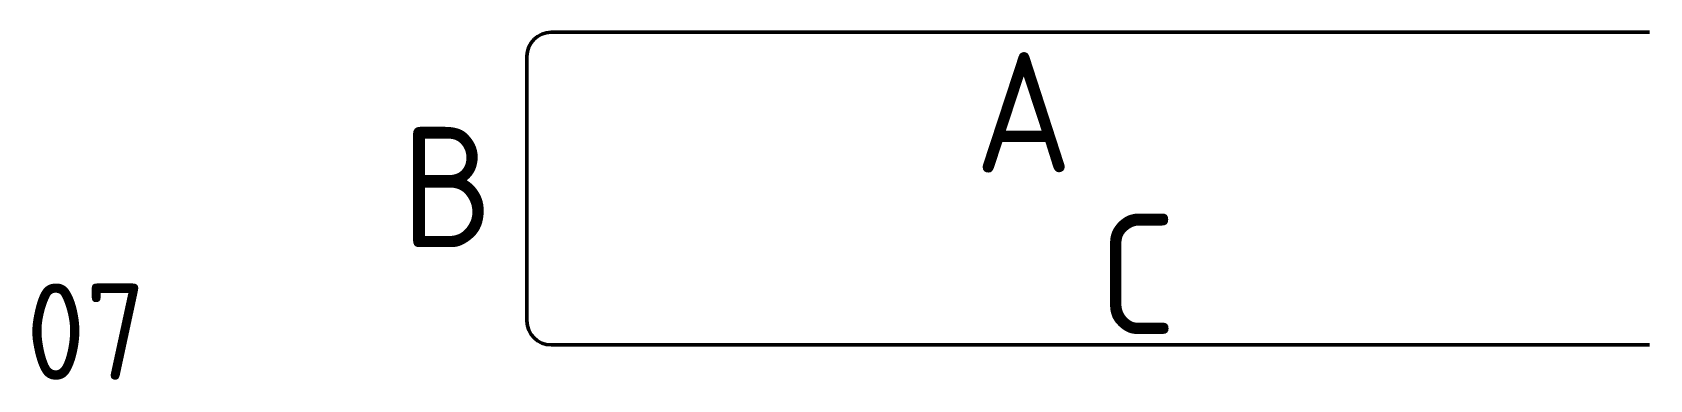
# Model space of a CAD drawing. Extents: x 234219 to 234555, y -46589 to -46517.
import ezdxf
from ezdxf.enums import TextEntityAlignment as Align

# ---------------------------------------------------------------- set-up
doc = ezdxf.new("R2010")
doc.units = 0
doc.layers.add('posedit.mtr.bar', color=7, linetype='Continuous', lineweight=50)
doc.layers.add('posedit.mtr.hidden', color=144, linetype='Continuous', plot=False)
doc.layers.add('posedit.mtr.text', color=3, linetype='Continuous')
doc.styles.add('posedit.ISOCPEUR', font='isocpeur.ttf', dxfattribs={"width": 0.9})

msp = doc.modelspace()

# ---------------------------------------------------------------- linework, layer by layer
at = {"layer": 'posedit.mtr.bar'}
for p, q in [((234326.96, -46516.55), (234554.91, -46516.55)), ((234321.96, -46576.55), (234321.96, -46521.55)), ((234326.96, -46581.55), (234554.91, -46581.55))]:
    msp.add_line(p, q, dxfattribs=at)
for centre, start, end in [((234326.96, -46521.55), 90, 180), ((234326.96, -46576.55), 180, 270)]:
    msp.add_arc(centre, 5, start, end, dxfattribs=at)

# ---------------------------------------------------------------- texts
at = {"layer": 'posedit.mtr.hidden', "color": 144, "style": 'posedit.ISOCPEUR', "width": 0.9}
msp.add_text('07', height=20, dxfattribs=at).set_placement((234218.04, -46588.77))
at = {"layer": 'posedit.mtr.text', "style": 'posedit.ISOCPEUR', "width": 0.9}
for tag, p in [('A', (234425.02, -46533.16)), ('C', (234448.62, -46566.81))]:
    msp.add_attdef(tag, text='', height=25, dxfattribs=at).set_placement(p, align=Align.MIDDLE_CENTER)
msp.add_attdef('B', text='', height=25, dxfattribs=at).set_placement((234315.08, -46548.7), align=Align.MIDDLE_RIGHT)

doc.saveas('drawing.dxf')
